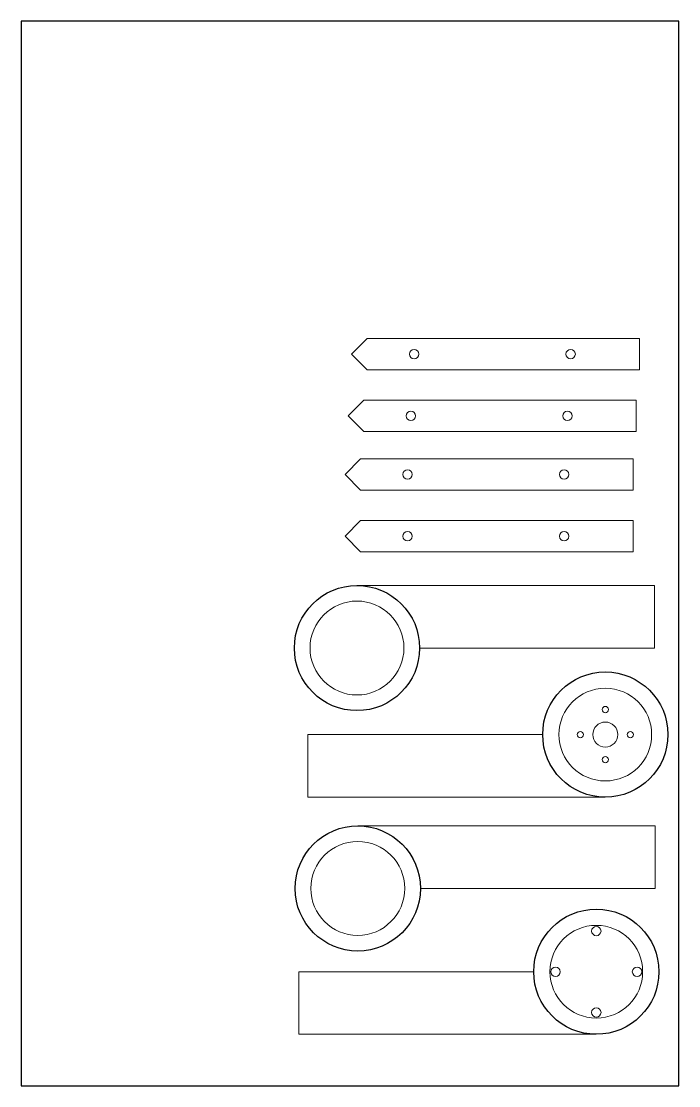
# Model space of a CAD drawing. Header units: millimetres. Extents: x 0 to 210, y 0 to 340.
import ezdxf

# ---------------------------------------------------------------- set-up
doc = ezdxf.new("R2010")
doc.units = ezdxf.units.MM

# ---------------------------------------------------------------- blocks, each defined once
blk = doc.blocks.new('alpha bis')
at = {"color": 7, "linetype": 'Continuous', "lineweight": 15}
for p, q in [((-62, 28.1), (-62, 8.1)), ((-62, 28.1), (12.99, 28.1)), ((-62, 8.1), (32.99, 8.1))]:
    blk.add_line(p, q, dxfattribs=at)
at = {"color": 7, "linetype": 'Continuous'}
blk.add_circle((32.99, 28.1), 20, dxfattribs=at)
at = {"color": 7, "linetype": 'Continuous', "lineweight": 15}
for centre, radius in [((32.99, 28.1), 14.8), ((32.99, 41.1), 1.5), ((19.99, 28.1), 1.5), ((45.99, 28.1), 1.5), ((32.99, 15.1), 1.5)]:
    blk.add_circle(centre, radius, dxfattribs=at)
blk.add_arc((32.99, 28.1), 20, 180, 270, dxfattribs=at)
blk = doc.blocks.new('alpha')
at = {"color": 7, "linetype": 'Continuous', "lineweight": 15}
for p, q in [((-62, 28.1), (-62, 8.1)), ((-62, 28.1), (12.99, 28.1)), ((-62, 8.1), (32.99, 8.1))]:
    blk.add_line(p, q, dxfattribs=at)
at = {"color": 7, "linetype": 'Continuous'}
blk.add_circle((32.99, 28.1), 20, dxfattribs=at)
at = {"color": 7, "linetype": 'Continuous', "lineweight": 15}
for centre, radius in [((32.99, 28.1), 14.8), ((32.99, 36.1), 1), ((32.99, 28.1), 4), ((24.99, 28.1), 1), ((40.99, 28.1), 1), ((32.99, 20.1), 1)]:
    blk.add_circle(centre, radius, dxfattribs=at)
blk.add_arc((32.99, 28.1), 20, 180, 270, dxfattribs=at)
blk = doc.blocks.new('beta')
at = {"color": 7, "linetype": 'Continuous', "lineweight": 15}
for p, q in [((51.78, 23.79), (-43.21, 23.79)), ((51.78, 3.79), (51.78, 23.79)), ((51.78, 3.79), (-23.21, 3.79))]:
    blk.add_line(p, q, dxfattribs=at)
at = {"color": 7, "linetype": 'Continuous'}
blk.add_circle((-43.21, 3.79), 20, dxfattribs=at)
at = {"color": 7, "linetype": 'Continuous', "lineweight": 15}
blk.add_circle((-43.21, 3.79), 15, dxfattribs=at)
blk.add_arc((-43.21, 3.79), 20, 0, 90, dxfattribs=at)
blk = doc.blocks.new('Pièce2')
at = {"color": 7, "linetype": 'Continuous', "lineweight": 15}
for p, q in [((-46, 0), (-41, 5)), ((46, 5), (-41, 5)), ((46, -5), (46, 5)), ((-41, -5), (-46, 0)), ((-41, -5), (46, -5))]:
    blk.add_line(p, q, dxfattribs=at)
for centre in [(-26, 0), (24, 0)]:
    blk.add_circle(centre, 1.5, dxfattribs=at)

msp = doc.modelspace()

# ---------------------------------------------------------------- linework, layer by layer
msp.add_lwpolyline([(210.01, 0.01), (210.01, 340.01), (0.01, 340.01), (0.01, 0.01)], close=True)

# ---------------------------------------------------------------- block references
for name, p in [('Pièce2', (151.49, 233.71)), ('Pièce2', (150.45, 213.97)), ('Pièce2', (149.41, 195.26)), ('Pièce2', (149.41, 175.52)), ('beta', (150.45, 136.02)), ('alpha', (153.57, 84.06)), ('beta', (150.7, 59.24)), ('alpha bis', (150.7, 8.32))]:
    msp.add_blockref(name, p)

doc.saveas('drawing.dxf')
